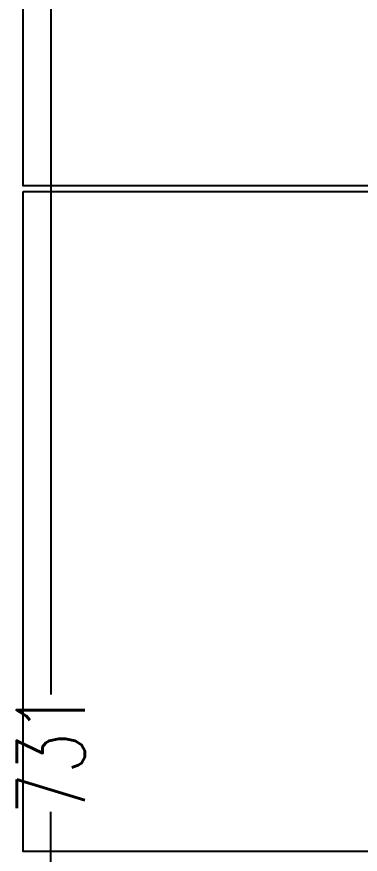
# Model space of a CAD drawing. Extents: x 58467 to 79089, y -33726 to -17391.
# Drawn here: x 68726.7 to 68817.5, y -19180.3 to -18959.1 of the extents above; entities that cross this region are included whole.
import ezdxf

# ---------------------------------------------------------------- set-up
doc = ezdxf.new("R2010")
doc.units = 0
doc.header["$LTSCALE"] = 100
doc.layers.add('BA_dim_ext', color=185, linetype='Continuous')
doc.layers.add('Kompozit', color=122, linetype='Continuous')
doc.styles.add('dim', font='simplex.shx', dxfattribs={"width": 0.7})
doc.dimstyles.new('1_100', dxfattribs={"dimtxt": 8, "dimasz": 3, "dimexe": 6, "dimexo": 0, "dimgap": 2, "dimtad": 0, "dimdec": 1, "dimzin": 11, "dimtxsty": 'dim', "dimblk": 'DOT', "dimcen": 0, "dimdle": 1.25, "dimclrt": 256, "dimadec": 0, "dimazin": 0, "dimtfac": 1.25, "dimtdec": 1, "dimtix": 1, "dimtofl": 0, "dimtmove": 1, "dimatfit": 3, "dimldrblk": 'DOT', "dimfxl": 20, "dimfxlon": 1, "dimtolj": 1, "dimtzin": 0, "dimarcsym": 0})

# ---------------------------------------------------------------- blocks, each defined once
blk = doc.blocks.new('_Dot')
at = {"color": 0, "linetype": 'ByBlock', "lineweight": -2}
blk.add_line((-0.5, 0), (-1, 0), dxfattribs=at)
at = {"color": 0, "linetype": 'ByBlock', "const_width": 0.5}
blk.add_lwpolyline([(-0.25, 0, 1), (0.25, 0, 1)], format="xyb", close=True, dxfattribs=at)
blk = doc.blocks.new('*D25')
at = {"layer": 'BA_dim_ext', "color": 0, "lineweight": -2, "transparency": 16777216}
for p, q in [((188.73, -31236.31), (182.73, -31236.31)), ((188.73, -31242.31), (188.73, -31586.29)), ((188.73, -31961.27), (188.73, -31617.29)), ((188.73, -31967.27), (194.73, -31967.27))]:
    blk.add_line(p, q, dxfattribs=at)
at = {"layer": 'DEFPOINTS', "color": 0, "transparency": 16777216}
for p in [(188.73, -31236.31), (188.73, -31236.31), (188.73, -31967.27)]:
    blk.add_point(p, dxfattribs=at)
at = {"layer": 'BA_dim_ext', "color": 0, "lineweight": -2, "transparency": 16777216, "xscale": 6, "yscale": 6, "zscale": 6}
for p, rotation in [((188.73, -31236.31), 90), ((188.73, -31967.27), 270)]:
    blk.add_blockref('_Dot', p, dxfattribs=dict(at, rotation=rotation))
at = {"layer": 'BA_dim_ext', "color": 2, "transparency": 16777216, "insert": (188.73, -31601.79), "char_height": 18, "attachment_point": 5, "rotation": 90, "style": 'dim'}
blk.add_mtext('\\A1;731', dxfattribs=at)
blk = doc.blocks.new('A$C56216D09')
at = {"layer": 'Kompozit'}
for points in [[(0, -211.18), (92.6, -211.18), (92.6, -369.28), (0, -369.28)], [(0, -370.78), (92.6, -370.78), (92.6, -545.04), (0, -545.04)]]:
    blk.add_lwpolyline(points, close=True, dxfattribs=at)
blk = doc.blocks.new('OLCU')
at = {"layer": 'BA_dim_ext'}
dim = blk.add_linear_dim(base=(188.73, -31236.31), p1=(188.73, -31967.27), p2=(188.73, -31236.31), angle=90, dimstyle='1_100', override={"dimfxl": 2}, dxfattribs=at)
dim.commit()
dim.dimension.update_dxf_attribs({"geometry": '*D25', "text_midpoint": (188.73, -31601.79)})

msp = doc.modelspace()

# ---------------------------------------------------------------- block references
msp.add_blockref('A$C56216D09', (68728.36, -18634.53, -1.31))
at = {"layer": 'BA_dim_ext'}
msp.add_blockref('OLCU', (68546.93, 12448.2), dxfattribs=at)

doc.saveas('drawing.dxf')
